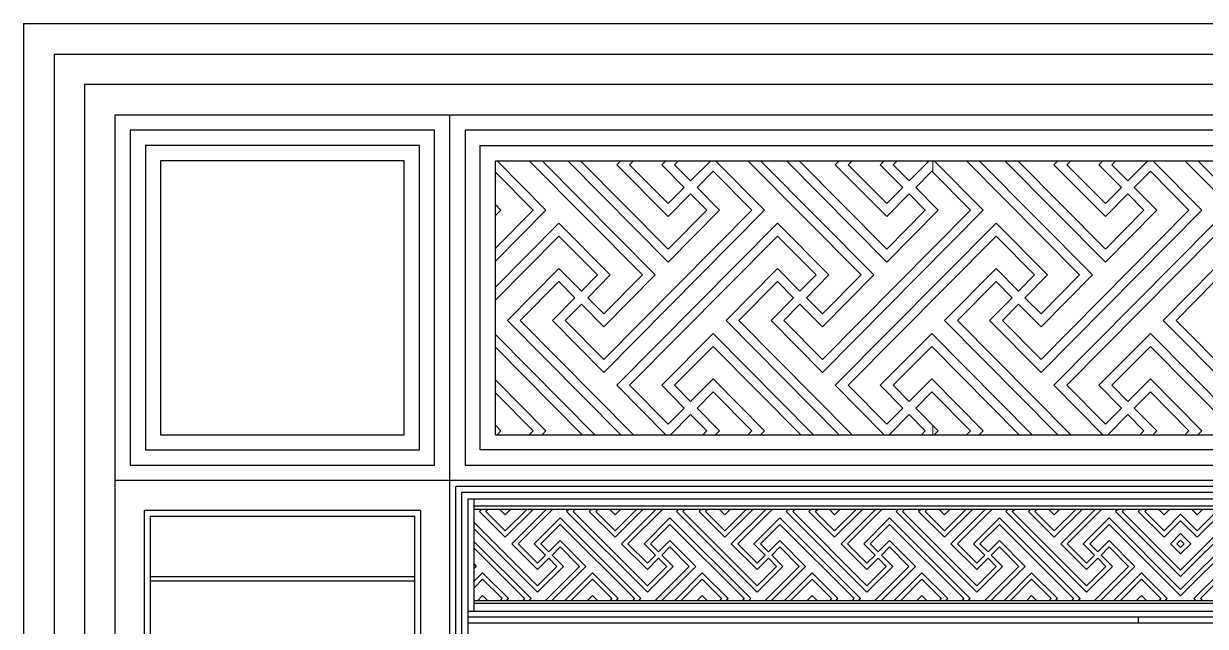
# Model space of a CAD drawing. Extents: x 1188826 to 1909461, y 608442 to 1651179.
# Drawn here: x 1661083 to 1664964, y 1045097 to 1047077 of the extents above; entities that cross this region are included whole.
import ezdxf

# ---------------------------------------------------------------- set-up
doc = ezdxf.new("R2010")
doc.units = 0
doc.header["$LTSCALE"] = 1000
doc.header["$MEASUREMENT"] = 0
doc.layers.add('煤化工粉煤灰', color=7, linetype='Continuous', lineweight=0)
doc.layers.add('窗', color=4, linetype='Continuous')
doc.layers.add('立面线', color=40, linetype='Continuous')

msp = doc.modelspace()

# ---------------------------------------------------------------- linework, layer by layer
at = {"layer": '煤化工粉煤灰', "color": 34}
for p, q in [((1662798.386657614, 1046464.219943464), (1662637.572681651, 1046626.517682669)), ((1662743.154961433, 1046626.517682669), (1663115.133497889, 1046251.107056289)), ((1663157.366410245, 1046251.107059711), (1662785.387885082, 1046626.517682669)), ((1662869.853713887, 1046626.517682669), (1663199.599309141, 1046293.72966961)), ((1663199.599184126, 1046336.352366541), (1662912.086632389, 1046626.517682669)), ((1663030.667501418, 1046613.399176055), (1663043.66606541, 1046626.517682669)), ((1663030.667501418, 1046613.399176055), (1663199.599163382, 1046442.908852358)), ((1663072.900418523, 1046613.398948682), (1663085.899207131, 1046626.517682669)), ((1663199.599164996, 1046485.531205909), (1663072.900418523, 1046613.398948682)), ((1663191.481442177, 1046626.517682669), (1663178.482686507, 1046613.398982188)), ((1663178.482686507, 1046613.398982188), (1663252.390288616, 1046538.80946557)), ((1663220.715700506, 1046613.399088192), (1663233.714351141, 1046626.517682669)), ((1663273.50684487, 1046560.120872887), (1663220.715700506, 1046613.399088192)), ((1663339.296585926, 1046626.517682669), (1663273.50684487, 1046560.120872887)), ((1663516.346079901, 1046464.220097525), (1663355.532256591, 1046626.517682669)), ((1663461.114536372, 1046626.517682669), (1663833.092920177, 1046251.107210349)), ((1663875.325725726, 1046251.10710598), (1663503.347246409, 1046626.517682669)), ((1663587.813075089, 1046626.517682669), (1663917.558863757, 1046293.729776746)), ((1663630.046207623, 1046626.517682669), (1663917.558766047, 1046336.35244612)), ((1663761.625568625, 1046626.517682669), (1663748.627040423, 1046613.399212322)), ((1663748.627040423, 1046613.399212322), (1663917.558745303, 1046442.908931937)), ((1663790.859947616, 1046613.399210534), (1663803.858476495, 1046626.517682669)), ((1663917.5589582, 1046485.531553834), (1663790.859947616, 1046613.399210534)), ((1663909.440890637, 1046626.517682669), (1663896.442479711, 1046613.399330113)), ((1663896.442479711, 1046613.399330113), (1663970.35008182, 1046538.809813496)), ((1663938.675386904, 1046613.399328326), (1663951.673799601, 1046626.517682669)), ((1663991.466531268, 1046560.12111302), (1663938.675386904, 1046613.399328326)), ((1664057.256034385, 1046626.517682669), (1663991.466531268, 1046560.12111302)), ((1664068.406006422, 1046589.027532525), (1664068.406006422, 1046626.517682669)), ((1664234.305766299, 1046464.220337659), (1664073.492180927, 1046626.517682669)), ((1664179.074460709, 1046626.517682669), (1664551.052606575, 1046251.107450483)), ((1664593.285518931, 1046251.107453906), (1664221.307384358, 1046626.517682669)), ((1664305.773213163, 1046626.517682669), (1664635.518417826, 1046293.72966961)), ((1664348.006131665, 1046626.517682669), (1664635.518292811, 1046336.352366541)), ((1664466.586610104, 1046613.39957025), (1664479.584783505, 1046626.517682669)), ((1664466.586610104, 1046613.39957025), (1664635.518272067, 1046442.908852358)), ((1664508.819527209, 1046613.399342877), (1664521.817925226, 1046626.517682669)), ((1664508.819527209, 1046613.399342877), (1664635.518273681, 1046485.531205909)), ((1664627.400160272, 1046626.517682669), (1664614.401795192, 1046613.399376382)), ((1664614.401795192, 1046613.399376382), (1664688.309397301, 1046538.80946557)), ((1664656.634809191, 1046613.399088192), (1664669.633459827, 1046626.517682669)), ((1664709.425953555, 1046560.120872887), (1664656.634809191, 1046613.399088192)), ((1664775.215694611, 1046626.517682669), (1664709.425953555, 1046560.120872887)), ((1664952.265188587, 1046464.220097525), (1664791.451365277, 1046626.517682669)), ((1664897.033645058, 1046626.517682669), (1665269.012028862, 1046251.107210349)), ((1665311.244834412, 1046251.10710598), (1664939.266355094, 1046626.517682669)), ((1662632.486897737, 1046589.027532525), (1662756.153618638, 1046464.219790554)), ((1663294.623307778, 1046538.809577214), (1663347.414426235, 1046592.087820386)), ((1663347.414426235, 1046592.087820386), (1663474.113172708, 1046464.220077613)), ((1664012.582862393, 1046538.80968435), (1664065.373980851, 1046592.087927522)), ((1664065.373980851, 1046592.087927522), (1664192.072727324, 1046464.220184749)), ((1664730.542416463, 1046538.809577214), (1664783.333534921, 1046592.087820386)), ((1664783.333534921, 1046592.087820386), (1664910.032281393, 1046464.220077613)), ((1663252.390288616, 1046538.80946557), (1663199.599164996, 1046485.531205909)), ((1663368.530904724, 1046464.220065807), (1663294.623307778, 1046538.809577214)), ((1663970.35008182, 1046538.809813496), (1663917.5589582, 1046485.531553834)), ((1664086.49045934, 1046464.220172942), (1664012.582862393, 1046538.80968435)), ((1664688.309397301, 1046538.80946557), (1664635.518273681, 1046485.531205909)), ((1664804.45001341, 1046464.220065807), (1664730.542416463, 1046538.809577214)), ((1663199.599163382, 1046442.908852358), (1663273.506731287, 1046517.498395483)), ((1663273.506731287, 1046517.498395483), (1663326.297880813, 1046464.220163688)), ((1663917.558745303, 1046442.908931937), (1663991.466313208, 1046517.498475062)), ((1663991.466313208, 1046517.498475062), (1664044.257462734, 1046464.220243267)), ((1664635.518272067, 1046442.908852358), (1664709.425839973, 1046517.498395483)), ((1664709.425839973, 1046517.498395483), (1664762.216989499, 1046464.220163688)), ((1662650.571350655, 1046464.219778748), (1662632.486897737, 1046482.471089344)), ((1662632.486897737, 1046296.789355547), (1662798.386657614, 1046464.219943464)), ((1662756.153618638, 1046464.219790554), (1662632.486897737, 1046339.41194923)), ((1662632.486897737, 1046445.96845322), (1662650.571350655, 1046464.219778748)), ((1663474.113172708, 1046464.220077613), (1662988.434719235, 1045974.060137269)), ((1662988.434859314, 1045931.43766943), (1663516.346079901, 1046464.220097525)), ((1663326.297880813, 1046464.220163688), (1663199.599184126, 1046336.352366541)), ((1663199.599309141, 1046293.72966961), (1663368.530904724, 1046464.220065807)), ((1664192.072727324, 1046464.220184749), (1663706.394390021, 1045974.060306534)), ((1664234.305766299, 1046464.220337659), (1663706.394398319, 1045931.437705697)), ((1664044.257462734, 1046464.220243267), (1663917.558766047, 1046336.35244612)), ((1663917.558863757, 1046293.729776746), (1664086.49045934, 1046464.220172942)), ((1664424.35382792, 1045974.060531463), (1664910.032281393, 1046464.220077613)), ((1664424.353968, 1045931.438063624), (1664952.265188587, 1046464.220097525)), ((1664762.216989499, 1046464.220163688), (1664635.518292811, 1046336.352366541)), ((1664635.518417826, 1046293.72966961), (1664804.45001341, 1046464.220065807)), ((1662840.619573104, 1046421.59735169), (1662632.486897737, 1046211.544155663)), ((1663009.551235068, 1046251.107027993), (1662840.619573104, 1046421.59735169)), ((1663558.578995392, 1046421.597505751), (1663030.667759194, 1045888.815028487)), ((1663727.510657356, 1046251.107182053), (1663558.578995392, 1046421.597505751)), ((1664276.53868179, 1046421.597745885), (1663748.62731381, 1045888.815135623)), ((1664445.470343753, 1046251.107422187), (1664276.53868179, 1046421.597745885)), ((1664466.586867879, 1045888.815422681), (1664994.498104078, 1046421.597505751)), ((1662632.486897737, 1046168.921553269), (1662840.619454783, 1046378.974634345)), ((1662840.619454783, 1046378.974634345), (1662967.318190931, 1046251.106891572)), ((1663072.900666388, 1045888.815026699), (1663558.579008852, 1046378.974921404)), ((1663558.579008852, 1046378.974921404), (1663685.277745, 1046251.107178631)), ((1664276.538563468, 1046378.97502854), (1663790.860221003, 1045888.815133835)), ((1664276.538563468, 1046378.97502854), (1664403.237299616, 1046251.107285767)), ((1664508.819775073, 1045888.815420894), (1664994.498117538, 1046378.974921404)), ((1662840.619470364, 1046272.418153738), (1662671.687874781, 1046101.927757542)), ((1662914.527336584, 1046197.828734044), (1662840.619470364, 1046272.418153738)), ((1663558.579024433, 1046272.418440797), (1663389.647454373, 1046101.927889884)), ((1663632.486652065, 1046197.828780313), (1663558.579024433, 1046272.418440797)), ((1664276.53857905, 1046272.418547933), (1664107.606983466, 1046101.928151737)), ((1664350.446445269, 1046197.829128238), (1664276.53857905, 1046272.418547933)), ((1664994.498133119, 1046272.418440797), (1664825.566563058, 1046101.927889884)), ((1662713.920929367, 1046101.927981321), (1662840.619631217, 1046229.795773259)), ((1662840.619631217, 1046229.795773259), (1662893.410770419, 1046176.517552313)), ((1662967.318190931, 1046251.106891572), (1662914.527336584, 1046197.828734044)), ((1662935.643578297, 1046176.517395611), (1663009.551235068, 1046251.107027993)), ((1662988.434698491, 1046080.616601386), (1663157.366410245, 1046251.107059711)), ((1663115.133497889, 1046251.107056289), (1662988.434717498, 1046123.239174665)), ((1663431.880468372, 1046101.928017588), (1663558.579170222, 1046229.795809525)), ((1663558.579170222, 1046229.795809525), (1663611.370309423, 1046176.51758858)), ((1663685.277745, 1046251.107178631), (1663632.486652065, 1046197.828780313)), ((1663653.603105062, 1046176.517710226), (1663727.510657356, 1046251.107182053)), ((1663833.092920177, 1046251.107210349), (1663706.394244263, 1046123.239489281)), ((1663706.394369277, 1046080.61677065), (1663875.325725726, 1046251.10710598)), ((1664149.840038053, 1046101.928375516), (1664276.538739903, 1046229.796167453)), ((1664276.538739903, 1046229.796167453), (1664329.329879104, 1046176.517946508)), ((1664403.237299616, 1046251.107285767), (1664350.446445269, 1046197.829128238)), ((1664371.562686983, 1046176.517789805), (1664445.470343753, 1046251.107422187)), ((1664424.353807176, 1046080.61699558), (1664593.285518931, 1046251.107453906)), ((1664551.052606575, 1046251.107450483), (1664424.353826184, 1046123.23956886)), ((1664867.799577057, 1046101.928017588), (1664994.498278908, 1046229.795809525)), ((1662893.410770419, 1046176.517552313), (1662819.503197351, 1046101.927993127)), ((1662861.735972762, 1046101.927880042), (1662914.527091219, 1046155.206123643)), ((1662914.527091219, 1046155.206123643), (1662988.434698491, 1046080.616601386)), ((1662988.434717498, 1046123.239174665), (1662935.643578297, 1046176.517395611)), ((1663611.370309423, 1046176.51758858), (1663537.462736355, 1046101.928029394)), ((1663579.695643549, 1046101.928049307), (1663632.486762006, 1046155.206292908)), ((1663632.486762006, 1046155.206292908), (1663706.394369277, 1046080.61677065)), ((1663706.394244263, 1046123.239489281), (1663653.603105062, 1046176.517710226)), ((1664329.329879104, 1046176.517946508), (1664255.422306036, 1046101.928387322)), ((1664297.655081447, 1046101.928274236), (1664350.446199904, 1046155.206517837)), ((1664350.446199904, 1046155.206517837), (1664424.353807176, 1046080.61699558)), ((1664424.353826184, 1046123.23956886), (1664371.562686983, 1046176.517789805)), ((1662671.687874781, 1046101.927757542), (1663043.665865568, 1045726.517682669)), ((1662713.920929367, 1046101.927981321), (1663085.899052493, 1045726.517682669)), ((1662819.503197351, 1046101.927993127), (1662988.434859314, 1045931.43766943)), ((1662988.434719235, 1045974.060137269), (1662861.735972762, 1046101.927880042)), ((1663389.647454373, 1046101.927889884), (1663761.625716977, 1045726.517682669)), ((1663431.880468372, 1046101.928017588), (1663803.858627433, 1045726.517682669)), ((1663537.462736355, 1046101.928029394), (1663706.394398319, 1045931.437705697)), ((1663706.394390021, 1045974.060306534), (1663579.695643549, 1046101.928049307)), ((1664107.606983466, 1046101.928151737), (1664479.585364844, 1045726.517682669)), ((1664149.840038053, 1046101.928375516), (1664521.818551769, 1045726.517682669)), ((1664255.422306036, 1046101.928387322), (1664424.353968, 1045931.438063624)), ((1664424.35382792, 1045974.060531463), (1664297.655081447, 1046101.928274236)), ((1664825.566563058, 1046101.927889884), (1665197.544825663, 1045726.517682669)), ((1664867.799577057, 1046101.928017588), (1665239.777736118, 1045726.517682669)), ((1662959.20002942, 1045726.517682669), (1662632.486897737, 1046056.245273093)), ((1663347.414555477, 1046059.305301685), (1663178.482959894, 1045888.814905489)), ((1663677.159867924, 1045726.517682669), (1663347.414555477, 1046059.305301685)), ((1664065.374348681, 1046059.30564961), (1663896.442753098, 1045888.815253414)), ((1664395.119528696, 1045726.517682669), (1664065.374348681, 1046059.30564961)), ((1664614.402068579, 1045888.815299683), (1664783.333664163, 1046059.305301685)), ((1665113.078976609, 1045726.517682669), (1664783.333664163, 1046059.305301685)), ((1662632.486897737, 1046013.622946886), (1662916.96739222, 1045726.517682669)), ((1663220.715973892, 1045888.815011493), (1663347.414670581, 1046016.68280864)), ((1663347.414670581, 1046016.68280864), (1663634.926967159, 1045726.517682669)), ((1663938.67566029, 1045888.815251626), (1664065.374356978, 1046016.683048774)), ((1664352.886891496, 1045726.517682669), (1664065.374356978, 1046016.683048774)), ((1664656.635082578, 1045888.815011493), (1664783.333779266, 1046016.68280864)), ((1664783.333779266, 1046016.68280864), (1665070.846075844, 1045726.517682669)), ((1662798.386888084, 1045739.635823453), (1662632.486897737, 1045907.066503569)), ((1663030.667759194, 1045888.815028487), (1663191.481345365, 1045726.517682669)), ((1663199.599502272, 1045760.947193689), (1663072.900666388, 1045888.815026699)), ((1663178.482959894, 1045888.814905489), (1663252.390562003, 1045814.225388871)), ((1663273.507118257, 1045835.536796187), (1663220.715973892, 1045888.815011493)), ((1663347.414691324, 1045910.126344523), (1663273.507118257, 1045835.536796187)), ((1663516.346310372, 1045739.635977514), (1663347.414691324, 1045910.126344523)), ((1663748.62731381, 1045888.815135623), (1663909.441091969, 1045726.517682669)), ((1663917.559231587, 1045760.947477135), (1663790.860221003, 1045888.815133835)), ((1663896.442753098, 1045888.815253414), (1663970.350355207, 1045814.225736796)), ((1663991.466804654, 1045835.537036321), (1663938.67566029, 1045888.815251626)), ((1664065.374377722, 1045910.126584657), (1663991.466804654, 1045835.537036321)), ((1664234.30599677, 1045739.636217648), (1664065.374377722, 1045910.126584657)), ((1664466.586867879, 1045888.815422681), (1664627.400844641, 1045726.517682669)), ((1664508.819775073, 1045888.815420894), (1664635.518610958, 1045760.947193689)), ((1664614.402068579, 1045888.815299683), (1664688.309670688, 1045814.225388871)), ((1664709.426226942, 1045835.536796187), (1664656.635082578, 1045888.815011493)), ((1664783.33380001, 1045910.126344523), (1664709.426226942, 1045835.536796187)), ((1664952.265419057, 1045739.635977514), (1664783.33380001, 1045910.126344523)), ((1662632.486897737, 1045864.443911107), (1662756.153980891, 1045739.635803541)), ((1663294.623581165, 1045814.225500515), (1663347.414699622, 1045867.503743686)), ((1663347.414699622, 1045867.503743686), (1663474.113271396, 1045739.635824603)), ((1664012.58313578, 1045814.22560765), (1664065.374254238, 1045867.503850822)), ((1664192.073089576, 1045739.636197735), (1664065.374254238, 1045867.503850822)), ((1664730.54268985, 1045814.225500515), (1664783.333808307, 1045867.503743686)), ((1664783.333808307, 1045867.503743686), (1664910.032380082, 1045739.635824603)), ((1663252.390562003, 1045814.225388871), (1663199.599502272, 1045760.947193689)), ((1663368.531178111, 1045739.635989107), (1663294.623581165, 1045814.225500515)), ((1663970.350355207, 1045814.225736796), (1663917.559231587, 1045760.947477135)), ((1664086.490732727, 1045739.636096243), (1664012.58313578, 1045814.22560765)), ((1664688.309670688, 1045814.225388871), (1664635.518610958, 1045760.947193689)), ((1664804.450286797, 1045739.635989108), (1664730.54268985, 1045814.225500515)), ((1663207.717435698, 1045726.517682669), (1663273.507004674, 1045792.914318784)), ((1663273.507004674, 1045792.914318784), (1663326.2981542, 1045739.636086989)), ((1663925.676938768, 1045726.517682669), (1663991.466586595, 1045792.914398363)), ((1663991.466586595, 1045792.914398363), (1664044.257736121, 1045739.636166568)), ((1664068.406006422, 1045726.517682669), (1664068.406006422, 1045757.887288553)), ((1664643.636544384, 1045726.517682669), (1664709.42611336, 1045792.914318784)), ((1664709.42611336, 1045792.914318784), (1664762.217262886, 1045739.636086989)), ((1662756.153980891, 1045739.635803541), (1662743.155799244, 1045726.517682669)), ((1662785.388687259, 1045726.517682669), (1662798.386888084, 1045739.635823453)), ((1663326.2981542, 1045739.636086989), (1663313.299691984, 1045726.517682669)), ((1663355.532812881, 1045726.517682669), (1663368.531178111, 1045739.635989107)), ((1663474.113271396, 1045739.635824603), (1663461.115068879, 1045726.517682669)), ((1663503.347956894, 1045726.517682669), (1663516.346310372, 1045739.635977514)), ((1664044.257736121, 1045739.636166568), (1664031.259195053, 1045726.517682669)), ((1664073.492261341, 1045726.517682669), (1664086.490732727, 1045739.636096243)), ((1664192.073089576, 1045739.636197735), (1664179.074517339, 1045726.517682669)), ((1664221.307405354, 1045726.517682669), (1664234.30599677, 1045739.636217648)), ((1664762.217262886, 1045739.636086989), (1664749.218800669, 1045726.517682669)), ((1664791.451921567, 1045726.517682669), (1664804.450286797, 1045739.635989108)), ((1664910.032380082, 1045739.635824603), (1664897.034177565, 1045726.517682669)), ((1664939.26706558, 1045726.517682669), (1664952.265419057, 1045739.635977514))]:
    msp.add_line(p, q, dxfattribs=at)
at = {"layer": '窗'}
for p, q in [((1662367.41757048, 1045260.267635299), (1661497.80850545, 1045260.267635299)), ((1662367.41757048, 1045245.475968632), (1661497.808505449, 1045245.475968632))]:
    msp.add_line(p, q, dxfattribs=at)
at = {"layer": '窗', "ltscale": 3, "const_width": 0.001}
msp.add_lwpolyline([(1661497.808505449, 1045458.184301966), (1662367.41757048, 1045458.184301965), (1662367.41757048, 1044343.184301977), (1662231.375466711, 1044343.184301966), (1662231.375466681, 1042864.017635298), (1662367.41757048, 1042864.017635297), (1662367.417570479, 1042587.906524188), (1661497.808505449, 1042587.906524188)], close=True, dxfattribs=at)
at = {"layer": '立面线'}
for p, q in [((1661082.769807914, 1047076.517683063), (1661082.769807914, 1041976.517635323)), ((1661082.769807914, 1047076.517683063), (1668682.725465698, 1047076.517683063)), ((1661182.769807914, 1046976.517683063), (1661182.769807914, 1041976.517635323)), ((1661182.769807914, 1046976.517683063), (1668582.725465698, 1046976.517683063)), ((1661282.769807914, 1046876.517683063), (1661282.769807914, 1041976.517635323)), ((1668482.725465698, 1046876.517683063), (1661282.769807914, 1046876.517683063)), ((1661382.769807914, 1046776.517683063), (1661382.769807914, 1041976.517669166)), ((1661382.769807914, 1046776.517683063), (1668382.725465698, 1046776.517683063)), ((1662482.486897737, 1041976.517669165), (1662482.486897736, 1046776.517683063)), ((1662432.486897736, 1046726.517683063), (1661432.769807913, 1046726.517683063)), ((1661432.769807913, 1046726.517683063), (1661432.769807913, 1045626.517635299)), ((1662432.486897736, 1045626.517635299), (1662432.486897736, 1046726.517683063)), ((1667233.008375875, 1046726.517682669), (1662532.486897737, 1046726.517682669)), ((1662532.486897737, 1046726.517682669), (1662532.486897737, 1045626.517635299)), ((1661482.769807913, 1046676.517683063), (1661482.769807913, 1045676.517635299)), ((1662382.486897736, 1046676.517683063), (1661482.769807913, 1046676.517683063)), ((1662382.486897736, 1045676.517635299), (1662382.486897736, 1046676.517683063)), ((1662582.486897737, 1046676.517682669), (1667183.008375875, 1046676.517682669)), ((1662582.486897737, 1045676.517635299), (1662582.486897737, 1046676.517682669)), ((1661532.769807913, 1046626.517683063), (1661532.769807913, 1045726.517635299)), ((1662332.486897736, 1046626.517683063), (1661532.769807913, 1046626.517683063)), ((1662332.486897736, 1045726.517635299), (1662332.486897736, 1046626.517683063)), ((1662632.486897737, 1045726.517635299), (1662632.486897737, 1046626.517682669)), ((1662632.486897737, 1046626.517682669), (1667133.486897739, 1046626.517682669)), ((1662650.571624042, 1045739.635702049), (1662632.486897737, 1045757.887288553)), ((1661532.769807913, 1045726.517635299), (1662332.486897736, 1045726.517635299)), ((1662632.486897737, 1045726.517635299), (1667133.486897739, 1045726.517635299)), ((1662637.573543246, 1045726.517682669), (1662650.571624042, 1045739.635702049)), ((1661482.769807913, 1045676.517635299), (1662382.486897736, 1045676.517635299)), ((1667183.008375875, 1045676.517635299), (1662582.486897737, 1045676.517635299)), ((1661432.769807913, 1045626.517635299), (1662432.486897736, 1045626.517635299)), ((1662532.486897737, 1045626.517635299), (1667233.008375875, 1045626.517635299)), ((1668382.725465698, 1045576.517635299), (1661382.769807914, 1045576.517635299)), ((1662502.486897737, 1041976.517635299), (1662502.486897737, 1045556.517635299)), ((1667263.008375875, 1045556.517635299), (1662502.486897737, 1045556.517635299)), ((1662522.486897737, 1041976.517635299), (1662522.486897737, 1045536.517635299)), ((1667243.008375875, 1045536.517635299), (1662522.486897737, 1045536.517635299)), ((1662542.486898372, 1045516.517635299), (1667223.00837524, 1045516.517636092)), ((1662542.486897737, 1041976.517669165), (1662542.486898372, 1045516.517635299)), ((1662562.486897558, 1045147.317946287), (1662562.486898372, 1045516.517635299)), ((1667203.008375295, 1045491.519243243), (1662562.486898317, 1045491.519243243)), ((1662386.595791689, 1045477.906524188), (1661478.63028424, 1045477.906524188)), ((1661478.63028424, 1045477.906524188), (1661478.63028424, 1042075.12874641)), ((1662367.41757048, 1045458.184301965), (1661497.808505449, 1045458.184301966)), ((1661497.808505449, 1045458.184301966), (1661497.808505449, 1042587.906524188)), ((1662367.41757048, 1044343.184301976), (1662367.41757048, 1045458.184301965)), ((1662386.595791689, 1045477.906524188), (1662386.595791689, 1044343.184301977)), ((1667203.008375317, 1045481.519245935), (1662562.486898295, 1045481.519245935)), ((1662586.541866225, 1045481.519245829), (1662579.716803861, 1045474.694183526)), ((1662579.716803861, 1045474.694183526), (1662664.56961723, 1045389.841369409)), ((1662600.930007297, 1045474.694183432), (1662607.75506966, 1045481.519245735)), ((1662664.569617323, 1045411.054572845), (1662600.930007297, 1045474.694183432)), ((1662647.137953582, 1045481.519245562), (1662664.569617557, 1045464.087581434)), ((1662664.569617557, 1045464.087581434), (1662682.001281685, 1045481.519245408)), ((1662664.569617323, 1045411.054572845), (1662735.034290274, 1045481.519245175)), ((1662756.247493709, 1045481.519245081), (1662664.56961723, 1045389.841369409)), ((1662798.673900581, 1045481.519244894), (1662685.782820572, 1045368.62816588)), ((1662706.996024007, 1045368.628165787), (1662819.887104016, 1045481.519244801)), ((1662760.029032596, 1045368.628165553), (1662844.881846712, 1045453.480978921)), ((1662844.881846712, 1045453.480978921), (1663110.046888489, 1045188.315934808)), ((1662872.920112605, 1045481.519244567), (1662866.095050242, 1045474.694182263)), ((1662866.095050242, 1045474.694182263), (1663131.260092018, 1045209.52913815)), ((1662887.308253677, 1045474.69418217), (1662894.133316041, 1045481.519244474)), ((1662887.308253677, 1045474.69418217), (1663131.260092111, 1045230.742341585)), ((1662947.16632463, 1045481.51924424), (1662940.341262266, 1045474.694181936)), ((1662940.341262266, 1045474.694181936), (1663025.194075635, 1045389.84136782)), ((1662961.554465702, 1045474.694181843), (1662968.379528066, 1045481.519244146)), ((1663025.194075728, 1045411.054571255), (1662961.554465702, 1045474.694181843)), ((1663007.762411987, 1045481.519243973), (1663025.194075962, 1045464.087579844)), ((1663025.194075962, 1045464.087579844), (1663042.62574009, 1045481.519243819)), ((1663095.658748679, 1045481.519243585), (1663025.194075728, 1045411.054571255)), ((1663025.194075635, 1045389.84136782), (1663116.871952115, 1045481.519243492)), ((1663046.407278977, 1045368.628164291), (1663159.298358986, 1045481.519243305)), ((1663180.511562421, 1045481.519243211), (1663067.620482412, 1045368.628164197)), ((1663120.653491001, 1045368.628163964), (1663205.506305118, 1045453.480977332)), ((1663205.506305118, 1045453.480977332), (1663470.671346894, 1045188.315933218)), ((1663233.54457101, 1045481.519242978), (1663226.719508647, 1045474.694180674)), ((1663226.719508647, 1045474.694180674), (1663491.884550423, 1045209.529136561)), ((1663247.932712082, 1045474.694180581), (1663254.757774446, 1045481.519242884)), ((1663247.932712082, 1045474.694180581), (1663491.884550517, 1045230.742339996)), ((1663307.790783035, 1045481.51924265), (1663300.965720671, 1045474.694180347)), ((1663300.965720671, 1045474.694180347), (1663385.81853404, 1045389.841366231)), ((1663322.178924902, 1045474.694181048), (1663329.003986471, 1045481.519242557)), ((1663385.818533339, 1045411.054570461), (1663322.178924902, 1045474.694181048)), ((1663368.386870392, 1045481.519242383), (1663385.818534367, 1045464.087578255)), ((1663385.818534367, 1045464.087578255), (1663403.250198495, 1045481.51924223)), ((1663477.49641052, 1045481.519241903), (1663385.81853404, 1045389.841366231)), ((1663385.818533339, 1045411.054570461), (1663456.283207084, 1045481.519241996)), ((1663519.922817391, 1045481.519241716), (1663407.031737382, 1045368.628162701)), ((1663428.244941612, 1045368.628163403), (1663541.136020827, 1045481.519241622)), ((1663481.277949406, 1045368.628162374), (1663566.130763523, 1045453.480975743)), ((1663831.295805299, 1045188.315933219), (1663566.130763523, 1045453.480975743)), ((1663594.169029416, 1045481.519241388), (1663587.343967052, 1045474.694179085)), ((1663852.509008828, 1045209.529136561), (1663587.343967052, 1045474.694179085)), ((1663608.557171282, 1045474.694179786), (1663615.382232851, 1045481.519241295)), ((1663852.509008922, 1045230.742339996), (1663608.557171282, 1045474.694179786)), ((1663668.41524144, 1045481.519241061), (1663661.590179076, 1045474.694178758)), ((1663661.590179076, 1045474.694178758), (1663746.442992445, 1045389.841364641)), ((1663682.803383307, 1045474.694179459), (1663689.628444876, 1045481.519240968)), ((1663746.442991744, 1045411.054568871), (1663682.803383307, 1045474.694179459)), ((1663729.011328797, 1045481.519240794), (1663746.442992772, 1045464.087576666)), ((1663746.442992772, 1045464.087576666), (1663763.8746569, 1045481.51924064)), ((1663816.907665489, 1045481.519241996), (1663746.442991744, 1045411.054568871)), ((1663746.442992445, 1045389.841364641), (1663838.120868925, 1045481.519241903)), ((1663767.656195787, 1045368.628161112), (1663880.547275796, 1045481.519241716)), ((1663901.760479232, 1045481.519241622), (1663788.869400017, 1045368.628161813)), ((1663841.902407811, 1045368.628162374), (1663926.755221928, 1045453.480975743)), ((1663926.755221928, 1045453.480975743), (1664191.920263704, 1045188.315931629)), ((1663954.793487821, 1045481.519241388), (1663947.968425457, 1045474.694179085)), ((1663947.968425457, 1045474.694179085), (1664213.133467233, 1045209.529134971)), ((1663969.18162929, 1045474.694179388), (1663976.006691257, 1045481.519241295)), ((1663969.18162929, 1045474.694179388), (1664213.133467327, 1045230.742338407)), ((1664029.039699845, 1045481.519241061), (1664022.214637482, 1045474.694178758)), ((1664022.214637482, 1045474.694178758), (1664107.06745085, 1045389.841364641)), ((1664043.427840917, 1045474.694178664), (1664050.252903281, 1045481.519240968)), ((1664107.067450943, 1045411.054568077), (1664043.427840917, 1045474.694178664)), ((1664089.635787203, 1045481.519240794), (1664107.067451177, 1045464.087576666)), ((1664107.067451177, 1045464.087576666), (1664124.499115305, 1045481.51924064)), ((1664198.74532733, 1045481.519240313), (1664107.06745085, 1045389.841364641)), ((1664107.067450943, 1045411.054568077), (1664177.532123895, 1045481.519240407)), ((1664241.171734201, 1045481.519240126), (1664128.280654192, 1045368.628161112)), ((1664149.493858025, 1045368.628161416), (1664262.384937637, 1045481.519240033)), ((1664202.526866217, 1045368.628160785), (1664287.379680333, 1045453.480974153)), ((1664287.379680333, 1045453.480974153), (1664552.544722109, 1045188.315930835)), ((1664315.417946226, 1045481.519239799), (1664308.592883862, 1045474.694177495)), ((1664308.592883862, 1045474.694177495), (1664573.757925638, 1045209.529134177)), ((1664329.806087695, 1045474.694177799), (1664336.631149661, 1045481.519239706)), ((1664329.806087695, 1045474.694177799), (1664573.757925732, 1045230.742337612)), ((1664389.66415825, 1045481.519239472), (1664382.839095887, 1045474.694177168)), ((1664382.839095887, 1045474.694177168), (1664467.691909255, 1045389.841363052)), ((1664404.05229972, 1045474.694177472), (1664410.877361686, 1045481.519239378)), ((1664467.691908951, 1045411.054566885), (1664404.05229972, 1045474.694177472)), ((1664450.260245608, 1045481.519239205), (1664467.691909582, 1045464.087575076)), ((1664467.691909582, 1045464.087575076), (1664485.123573711, 1045481.519239051)), ((1664559.369785735, 1045481.519239519), (1664467.691909255, 1045389.841363052)), ((1664467.691908951, 1045411.054566885), (1664538.1565823, 1045481.519239612)), ((1664601.796192606, 1045481.519239332), (1664488.905112597, 1045368.628159523)), ((1664510.11831643, 1045368.628159827), (1664623.009396042, 1045481.519239238)), ((1664563.151324622, 1045368.62815999), (1664648.004138738, 1045453.480973359)), ((1664882.747631964, 1045218.737478063), (1664648.004138738, 1045453.480973359)), ((1664676.042404631, 1045481.519239004), (1664669.217342267, 1045474.694176701)), ((1664882.747632151, 1045261.163884934), (1664669.217342267, 1045474.694176701)), ((1664690.430545703, 1045474.694176607), (1664697.255608066, 1045481.519238911)), ((1664882.747632245, 1045282.37708837), (1664690.430545703, 1045474.694176607)), ((1664750.288616656, 1045481.519238677), (1664743.463554292, 1045474.694176374)), ((1664743.463554292, 1045474.694176374), (1664828.31636766, 1045389.841362257)), ((1664764.676757727, 1045474.69417628), (1664771.501820091, 1045481.519238584)), ((1664828.316367754, 1045411.054565693), (1664764.676757727, 1045474.69417628)), ((1664810.884704013, 1045481.51923841), (1664828.316367988, 1045464.087574282)), ((1664828.316367988, 1045464.087574282), (1664845.748032116, 1045481.519238257)), ((1664828.316367754, 1045411.054565693), (1664882.747633052, 1045465.485830511)), ((1664882.747632151, 1045261.163884934), (1665096.277931345, 1045474.694176701)), ((1664882.747632245, 1045282.37708837), (1665075.064727909, 1045474.694176607)), ((1664937.178905858, 1045411.054565693), (1664882.747633052, 1045465.485830511)), ((1664882.747631964, 1045218.737478063), (1665117.491134874, 1045453.480973359)), ((1664937.178905624, 1045464.087574282), (1664919.747241496, 1045481.519238257)), ((1664954.610569599, 1045481.51923841), (1664937.178905624, 1045464.087574282)), ((1664937.178905858, 1045411.054565693), (1665000.818515885, 1045474.69417628)), ((1665022.03171932, 1045474.694176374), (1664937.178905952, 1045389.841362257)), ((1662770.635633706, 1045230.742343175), (1662562.486898201, 1045438.891080515)), ((1662562.486898154, 1045417.677877032), (1662770.635633613, 1045209.529139739)), ((1662844.881846619, 1045432.267775486), (1662781.242236032, 1045368.628165459)), ((1662844.881846619, 1045432.267775486), (1663088.833685053, 1045188.315934901)), ((1663205.506305024, 1045432.267773896), (1663141.866694437, 1045368.62816387)), ((1663205.506305024, 1045432.267773896), (1663449.458143458, 1045188.315933312)), ((1663566.130763429, 1045432.267772307), (1663502.491152842, 1045368.628162281)), ((1663810.082601864, 1045188.315933312), (1663566.130763429, 1045432.267772307)), ((1663926.755221835, 1045432.267772307), (1663863.115611247, 1045368.628162281)), ((1663926.755221835, 1045432.267772307), (1664170.707060269, 1045188.315931723)), ((1664287.37968024, 1045432.267770718), (1664223.740069652, 1045368.628160691)), ((1664287.37968024, 1045432.267770718), (1664531.331518674, 1045188.315930928)), ((1664648.004138645, 1045432.267769923), (1664584.364528057, 1045368.628159897)), ((1664882.747631871, 1045197.524274628), (1664648.004138645, 1045432.267769923)), ((1664882.747632958, 1045444.272627076), (1664828.31636766, 1045389.841362257)), ((1664882.747632958, 1045444.272627076), (1664937.178905952, 1045389.841362257)), ((1664882.747631871, 1045197.524274628), (1665117.491134967, 1045432.267769923)), ((1662562.486898061, 1045375.251470068), (1662749.422430084, 1045188.315936397)), ((1662807.75874021, 1045342.111661048), (1662844.881846385, 1045379.234766897)), ((1662844.881846385, 1045379.234766897), (1662929.734659754, 1045294.38195278)), ((1663168.383198615, 1045342.111659459), (1663205.50630479, 1045379.234765307)), ((1663205.50630479, 1045379.234765307), (1663290.359118159, 1045294.381951191)), ((1663529.00765702, 1045342.111657869), (1663566.130763195, 1045379.234763718)), ((1663566.130763195, 1045379.234763718), (1663650.983576564, 1045294.381949602)), ((1663889.632115425, 1045342.111657869), (1663926.755221601, 1045379.234763718)), ((1663926.755221601, 1045379.234763718), (1664011.608034969, 1045294.381949602)), ((1664250.25657383, 1045342.11165628), (1664287.379680006, 1045379.234762129)), ((1664287.379680006, 1045379.234762129), (1664372.232493374, 1045294.381948013)), ((1664610.881032235, 1045342.111655485), (1664648.004138411, 1045379.234761334)), ((1664648.004138411, 1045379.234761334), (1664732.856951779, 1045294.381947218)), ((1664882.747632771, 1045401.846220205), (1664849.529571002, 1045368.628158728)), ((1664870.742774438, 1045368.628158635), (1664882.747632678, 1045380.633016769)), ((1664882.747632771, 1045401.846220205), (1664915.96570261, 1045368.628158728)), ((1664894.752499174, 1045368.628158635), (1664882.747632678, 1045380.633016769)), ((1662728.209226648, 1045188.315936491), (1662562.486898014, 1045354.038266585)), ((1662770.63563394, 1045283.775351764), (1662685.782820572, 1045368.62816588)), ((1662706.996024007, 1045368.628165787), (1662770.635634033, 1045304.988555199)), ((1662797.152138445, 1045331.505059377), (1662760.029032596, 1045368.628165553)), ((1662770.635634033, 1045304.988555199), (1662797.152138445, 1045331.505059377)), ((1662781.242236032, 1045368.628165459), (1662807.75874021, 1045342.111661048)), ((1662844.881846292, 1045358.021563461), (1662818.36534188, 1045331.505059283)), ((1662818.36534188, 1045331.505059283), (1662855.488447729, 1045294.381953108)), ((1662908.521456318, 1045294.381952874), (1662844.881846292, 1045358.021563461)), ((1663131.260092345, 1045283.775350174), (1663046.407278977, 1045368.628164291)), ((1663067.620482412, 1045368.628164197), (1663131.260092439, 1045304.98855361)), ((1663157.77659685, 1045331.505057788), (1663120.653491001, 1045368.628163964)), ((1663131.260092439, 1045304.98855361), (1663157.77659685, 1045331.505057788)), ((1663141.866694437, 1045368.62816387), (1663168.383198615, 1045342.111659459)), ((1663205.506304697, 1045358.021561872), (1663178.989800286, 1045331.505057694)), ((1663178.989800286, 1045331.505057694), (1663216.112906134, 1045294.381951518)), ((1663269.145914723, 1045294.381951285), (1663205.506304697, 1045358.021561872)), ((1663491.88455075, 1045283.775348585), (1663407.031737382, 1045368.628162701)), ((1663428.244941612, 1045368.628163403), (1663491.884550844, 1045304.988552021)), ((1663518.401055255, 1045331.505056198), (1663481.277949406, 1045368.628162374)), ((1663491.884550844, 1045304.988552021), (1663518.401055255, 1045331.505056198)), ((1663502.491152842, 1045368.628162281), (1663529.00765702, 1045342.111657869)), ((1663566.130763102, 1045358.021560283), (1663539.614258691, 1045331.505056105)), ((1663539.614258691, 1045331.505056105), (1663576.737364539, 1045294.381949929)), ((1663629.770373128, 1045294.381949695), (1663566.130763102, 1045358.021560283)), ((1663852.509009155, 1045283.775348585), (1663767.656195787, 1045368.628161112)), ((1663788.869400017, 1045368.628161813), (1663852.509009249, 1045304.988552021)), ((1663879.02551366, 1045331.505056198), (1663841.902407811, 1045368.628162374)), ((1663852.509009249, 1045304.988552021), (1663879.02551366, 1045331.505056198)), ((1663863.115611247, 1045368.628162281), (1663889.632115425, 1045342.111657869)), ((1663926.755221507, 1045358.021560283), (1663900.238717096, 1045331.505056105)), ((1663900.238717096, 1045331.505056105), (1663937.361822945, 1045294.381949929)), ((1663990.394831534, 1045294.381949695), (1663926.755221507, 1045358.021560283)), ((1664213.133467561, 1045283.775346996), (1664128.280654192, 1045368.628161112)), ((1664149.493858025, 1045368.628161416), (1664213.133467654, 1045304.988550431)), ((1664239.649972065, 1045331.505054609), (1664202.526866217, 1045368.628160785)), ((1664213.133467654, 1045304.988550431), (1664239.649972065, 1045331.505054609)), ((1664223.740069652, 1045368.628160691), (1664250.25657383, 1045342.11165628)), ((1664287.379679912, 1045358.021558693), (1664260.863175501, 1045331.505054516)), ((1664260.863175501, 1045331.505054516), (1664297.98628135, 1045294.38194834)), ((1664351.019289939, 1045294.381948106), (1664287.379679912, 1045358.021558693)), ((1664573.757925966, 1045283.775346201), (1664488.905112597, 1045368.628159523)), ((1664510.11831643, 1045368.628159827), (1664573.757926059, 1045304.988549637)), ((1664600.27443047, 1045331.505053814), (1664563.151324622, 1045368.62815999)), ((1664573.757926059, 1045304.988549637), (1664600.27443047, 1045331.505053814)), ((1664584.364528057, 1045368.628159897), (1664610.881032235, 1045342.111655485)), ((1664648.004138317, 1045358.021557899), (1664621.487633906, 1045331.505053721)), ((1664621.487633906, 1045331.505053721), (1664658.610739755, 1045294.381947545)), ((1664711.643748344, 1045294.381947311), (1664648.004138317, 1045358.021557899)), ((1664882.747632479, 1045335.410096959), (1664849.529571002, 1045368.628158728)), ((1664870.742774438, 1045368.628158635), (1664882.747632572, 1045356.623300395)), ((1664882.747632479, 1045335.410096959), (1664915.96570261, 1045368.628158728)), ((1664894.752499174, 1045368.628158635), (1664882.747632572, 1045356.623300395)), ((1662562.486897897, 1045301.005257879), (1662569.110201349, 1045294.38195437)), ((1662562.486897868, 1045287.758650947), (1662569.110201349, 1045294.38195437)), ((1662807.758740116, 1045320.898457612), (1662770.63563394, 1045283.775351764)), ((1662770.635633706, 1045230.742343175), (1662834.275244294, 1045294.381953201)), ((1662855.488447729, 1045294.381953108), (1662770.635633613, 1045209.529139739)), ((1662795.651117171, 1045181.511614722), (1662908.521456318, 1045294.381952874)), ((1662834.275244294, 1045294.381953201), (1662807.758740116, 1045320.898457612)), ((1662929.734659754, 1045294.38195278), (1662816.864320607, 1045181.511614628)), ((1663168.383198521, 1045320.898456023), (1663131.260092345, 1045283.775350174)), ((1663131.260092111, 1045230.742341585), (1663194.899702699, 1045294.381951612)), ((1663216.112906134, 1045294.381951518), (1663131.260092018, 1045209.52913815)), ((1663156.275575577, 1045181.511613133), (1663269.145914723, 1045294.381951285)), ((1663194.899702699, 1045294.381951612), (1663168.383198521, 1045320.898456023)), ((1663290.359118159, 1045294.381951191), (1663177.488779012, 1045181.511613039)), ((1663529.007656926, 1045320.898454434), (1663491.88455075, 1045283.775348585)), ((1663491.884550517, 1045230.742339996), (1663555.524161104, 1045294.381950023)), ((1663576.737364539, 1045294.381949929), (1663491.884550423, 1045209.529136561)), ((1663629.770373128, 1045294.381949695), (1663516.900033982, 1045181.511611543)), ((1663555.524161104, 1045294.381950023), (1663529.007656926, 1045320.898454434)), ((1663538.113237417, 1045181.51161145), (1663650.983576564, 1045294.381949602)), ((1663889.632115331, 1045320.898454434), (1663852.509009155, 1045283.775348585)), ((1663852.509008922, 1045230.742339996), (1663916.148619509, 1045294.381950022)), ((1663937.361822945, 1045294.381949929), (1663852.509008828, 1045209.529136561)), ((1663877.524492387, 1045181.511611543), (1663990.394831534, 1045294.381949695)), ((1663916.148619509, 1045294.381950022), (1663889.632115331, 1045320.898454434)), ((1664011.608034969, 1045294.381949602), (1663898.737695822, 1045181.51161145)), ((1664250.256573737, 1045320.898452845), (1664213.133467561, 1045283.775346996)), ((1664213.133467327, 1045230.742338407), (1664276.773077914, 1045294.381948433)), ((1664297.98628135, 1045294.38194834), (1664213.133467233, 1045209.529134971)), ((1664351.019289939, 1045294.381948106), (1664238.148950792, 1045181.511609954)), ((1664276.773077914, 1045294.381948433), (1664250.256573737, 1045320.898452845)), ((1664259.362154228, 1045181.511609861), (1664372.232493374, 1045294.381948013)), ((1664610.881032142, 1045320.89845205), (1664573.757925966, 1045283.775346201)), ((1664573.757925732, 1045230.742337612), (1664637.397536319, 1045294.381947639)), ((1664658.610739755, 1045294.381947545), (1664573.757925638, 1045209.529134177)), ((1664711.643748344, 1045294.381947311), (1664598.773409197, 1045181.51160916)), ((1664637.397536319, 1045294.381947639), (1664610.881032142, 1045320.89845205)), ((1664619.986612632, 1045181.511609066), (1664732.856951779, 1045294.381947218)), ((1662562.486897775, 1045245.33224417), (1662590.32340469, 1045273.16875084)), ((1662675.176218059, 1045188.315936724), (1662590.32340469, 1045273.16875084)), ((1662950.947863096, 1045273.168749251), (1662859.290727478, 1045181.511614442)), ((1663035.800676464, 1045188.315935135), (1662950.947863096, 1045273.168749251)), ((1663311.572321501, 1045273.168747662), (1663219.915185883, 1045181.511612852)), ((1663396.425134869, 1045188.315933546), (1663311.572321501, 1045273.168747662)), ((1663580.539644288, 1045181.511611263), (1663672.196779906, 1045273.168746073)), ((1663757.049593274, 1045188.315931956), (1663672.196779906, 1045273.168746073)), ((1664032.821238311, 1045273.168746073), (1663941.164102694, 1045181.511611263)), ((1664117.67405168, 1045188.315931956), (1664032.821238311, 1045273.168746073)), ((1664301.788561099, 1045181.511609674), (1664393.445696716, 1045273.168744483)), ((1664478.298510085, 1045188.315930367), (1664393.445696716, 1045273.168744483)), ((1664662.413019504, 1045181.511608879), (1664754.070155121, 1045273.168743689)), ((1664838.92296849, 1045188.315929572), (1664754.070155121, 1045273.168743689)), ((1664926.572305122, 1045188.315929572), (1665011.425118491, 1045273.168743689)), ((1662590.323404597, 1045251.955547405), (1662562.486897728, 1045224.119040781)), ((1662590.323404597, 1045251.955547405), (1662653.963014623, 1045188.315936818)), ((1662880.503930914, 1045181.511614348), (1662950.947863002, 1045251.955545816)), ((1662950.947863002, 1045251.955545816), (1663014.587473029, 1045188.315935228)), ((1663241.128389319, 1045181.511612759), (1663311.572321407, 1045251.955544226)), ((1663311.572321407, 1045251.955544226), (1663375.211930639, 1045188.315934434)), ((1663672.196779813, 1045251.955542637), (1663601.752847724, 1045181.511611169)), ((1663672.196779813, 1045251.955542637), (1663735.836389044, 1045188.315932844)), ((1663962.377306129, 1045181.511611169), (1664032.821238218, 1045251.955542637)), ((1664032.821238218, 1045251.955542637), (1664096.460848244, 1045188.31593205)), ((1664393.445696623, 1045251.955541048), (1664323.001764535, 1045181.51160958)), ((1664393.445696623, 1045251.955541048), (1664457.085306649, 1045188.31593046)), ((1664754.070155028, 1045251.955540253), (1664683.626222939, 1045181.511608786)), ((1664754.070155028, 1045251.955540253), (1664817.709765054, 1045188.315929666)), ((1665011.425118584, 1045251.955540253), (1664947.785508558, 1045188.315929666)), ((1667203.008375978, 1045181.511615749), (1662562.486897634, 1045181.51161575)), ((1662590.323404363, 1045198.922538816), (1662572.912481098, 1045181.511615704)), ((1662607.734327476, 1045181.51161555), (1662590.323404363, 1045198.922538816)), ((1662653.963014623, 1045188.315936818), (1662647.158693122, 1045181.511615376)), ((1662668.371896558, 1045181.511615283), (1662675.176218059, 1045188.315936724)), ((1662728.209226648, 1045188.315936491), (1662721.404905147, 1045181.511615049)), ((1662742.618108582, 1045181.511614956), (1662749.422430084, 1045188.315936397)), ((1662950.947862769, 1045198.922537227), (1662933.536939503, 1045181.511614114)), ((1662968.358785881, 1045181.511613961), (1662950.947862769, 1045198.922537227)), ((1663014.587473029, 1045188.315935228), (1663007.783151527, 1045181.511613787)), ((1663028.996354963, 1045181.511613694), (1663035.800676464, 1045188.315935135)), ((1663088.833685053, 1045188.315934901), (1663082.029363552, 1045181.51161346)), ((1663103.242566987, 1045181.511613366), (1663110.046888489, 1045188.315934808)), ((1663311.572321174, 1045198.922535637), (1663294.161397908, 1045181.511612525)), ((1663328.983244286, 1045181.511612372), (1663311.572321174, 1045198.922535637)), ((1663375.211930639, 1045188.315934434), (1663368.407609933, 1045181.511612198)), ((1663389.620813368, 1045181.511612104), (1663396.425134869, 1045188.315933546)), ((1663449.458143458, 1045188.315933312), (1663442.653821957, 1045181.511611871)), ((1663463.867025393, 1045181.511611777), (1663470.671346894, 1045188.315933218)), ((1663672.196779579, 1045198.922534048), (1663654.785856313, 1045181.511610936)), ((1663689.607702691, 1045181.511610782), (1663672.196779579, 1045198.922534048)), ((1663735.836389044, 1045188.315932844), (1663729.032068338, 1045181.511610608)), ((1663750.245271773, 1045181.511610515), (1663757.049593274, 1045188.315931956)), ((1663810.082601864, 1045188.315933312), (1663803.278280362, 1045181.511611871)), ((1663824.491483798, 1045181.511611777), (1663831.295805299, 1045188.315933219)), ((1664032.821237984, 1045198.922534048), (1664015.410314718, 1045181.511610936)), ((1664050.232161096, 1045181.511610782), (1664032.821237984, 1045198.922534048)), ((1664096.460848244, 1045188.31593205), (1664089.656526743, 1045181.511610609)), ((1664110.869730178, 1045181.511610515), (1664117.67405168, 1045188.315931956)), ((1664170.707060269, 1045188.315931723), (1664163.902738767, 1045181.511610281)), ((1664185.115942203, 1045181.511610188), (1664191.920263704, 1045188.315931629)), ((1664393.445696389, 1045198.922532459), (1664376.034773123, 1045181.511609346)), ((1664410.856619501, 1045181.511609193), (1664393.445696389, 1045198.922532459)), ((1664457.085306649, 1045188.31593046), (1664450.280985148, 1045181.511609019)), ((1664471.494188583, 1045181.511608926), (1664478.298510085, 1045188.315930367)), ((1664531.331518674, 1045188.315930928), (1664524.527197172, 1045181.511609487)), ((1664545.740400608, 1045181.511609393), (1664552.544722109, 1045188.315930835)), ((1664754.070154794, 1045198.922531664), (1664736.659231528, 1045181.511608552)), ((1664771.481077906, 1045181.511608398), (1664754.070154794, 1045198.922531664)), ((1664817.709765054, 1045188.315929666), (1664810.905443553, 1045181.511608225)), ((1664832.118646989, 1045181.511608131), (1664838.92296849, 1045188.315929572)), ((1664933.376626623, 1045181.511608131), (1664926.572305122, 1045188.315929572)), ((1664947.785508558, 1045188.315929666), (1664954.589830059, 1045181.511608224)), ((1662542.486897558, 1045147.317946331), (1667223.008375875, 1045147.317946022)), ((1667203.008375998, 1045172.316339091), (1662562.486897614, 1045172.316339091)), ((1667223.008375875, 1045127.317946022), (1662542.486897737, 1045127.317946022)), ((1667223.008375875, 1045107.317946022), (1662542.486897737, 1045107.317946022)), ((1664742.74763703, 1045127.317946022), (1664742.74763703, 1045107.317946022))]:
    msp.add_line(p, q, dxfattribs=at)

doc.saveas('drawing.dxf')
